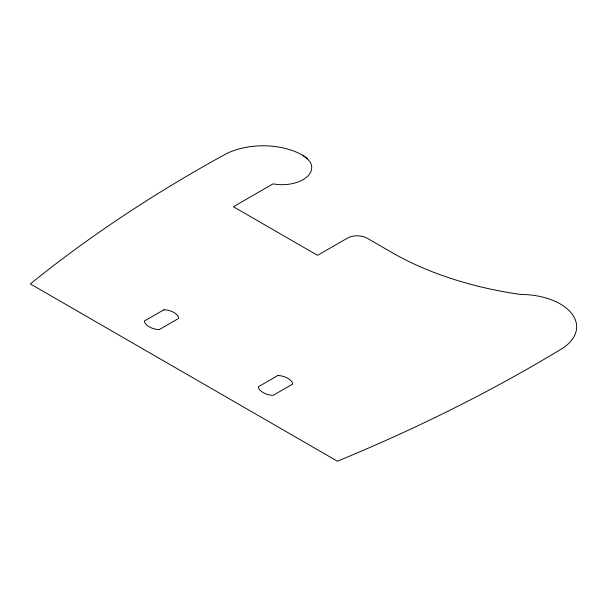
<?xml version="1.0" encoding="UTF-8"?>
<svg xmlns="http://www.w3.org/2000/svg" width="607" height="607" viewBox="0 0 607 607"><rect width="100%" height="100%" fill="white"/><g stroke="black" fill="none" stroke-linecap="round" stroke-linejoin="round"><path stroke-width="0.91" d="M302.726 155.271L306.922 158.222L309.889 161.637A29.66 17.125 0 0 1 303.477 179.399A29.66 17.125 0 0 1 273.013 183.868L233.392 206.737L317.582 255.342L347.295 238.187A14.007 8.088 0 0 1 367.106 238.187L391.864 252.482A275.988 159.345 0 0 0 520.624 294.471A56.026 32.346 0 0 1 572.386 314.441A56.026 32.346 0 0 1 560.238 349.693A1555.658 898.148 0 0 1 337.386 461.199L30.35 283.932A1555.658 898.148 0 0 1 223.49 155.271A56.026 32.346 0 0 1 302.726 155.271L307.453 158.829M163.928 309.745L144.383 321.027L144.671 322.287A17.512 10.107 0 0 0 157.054 329.442L159.239 329.601L178.784 318.318L178.496 317.059A17.512 10.107 0 0 0 166.113 309.911L163.928 309.745M277.831 375.505L258.286 386.788L258.574 388.048A17.512 10.107 0 0 0 270.957 395.195L273.142 395.362L292.688 384.079L292.399 382.82A17.512 10.107 0 0 0 280.017 375.672L277.831 375.505"/></g></svg>
